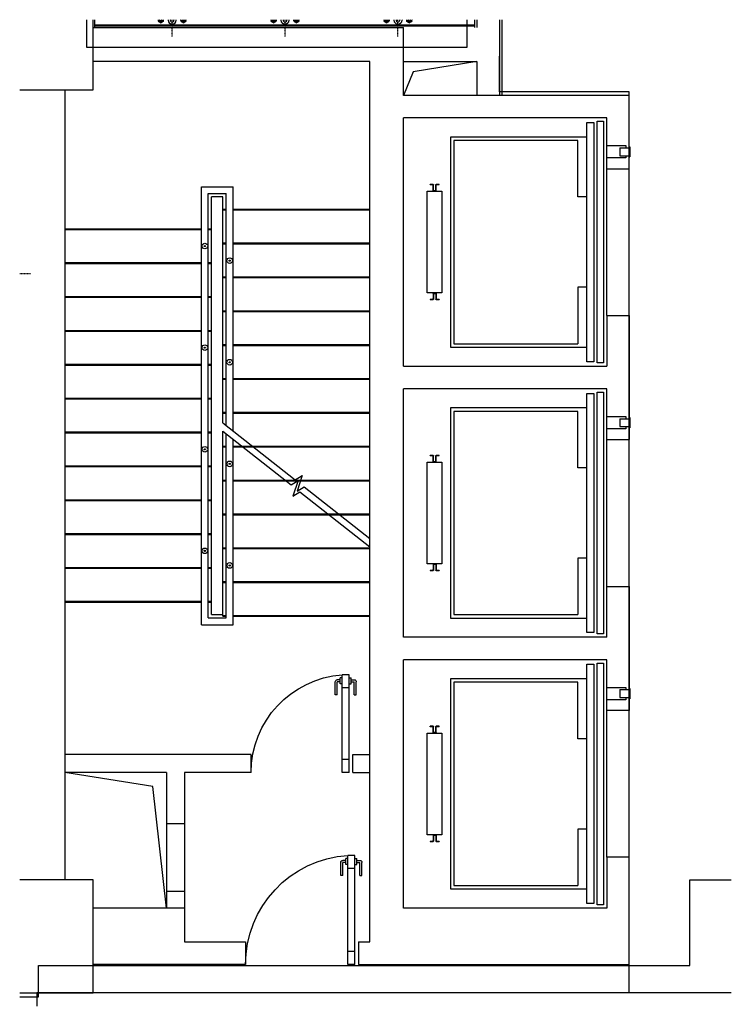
# Model space of a CAD drawing. Header units: millimetres. Extents: x 1339815 to 1379223, y -178011 to -161816.
# Drawn here: x 1359465 to 1365768, y -173731 to -164991 of the extents above; entities that cross this region are included whole.
import ezdxf

# ---------------------------------------------------------------- set-up
doc = ezdxf.new("R2010")
doc.units = ezdxf.units.MM
doc.linetypes.add('DASHDOT2', pattern=[12.7, 6.35, -3.175, 0, -3.175])
doc.linetypes.add('HIDDEN2', pattern=[4.7625, 3.175, -1.5875])
for name, color, linetype in [('Baca', 7, 'Continuous'), ('Divar-esas', 7, 'Continuous'), ('Divar-komek', 7, 'Continuous'), ('Kafel', 7, 'Continuous'), ('Lift', 7, 'Continuous'), ('Meheccer', 7, 'Continuous'), ('Pillekan', 7, 'Continuous'), ('plita 2', 7, 'Continuous'), ('Qapi', 7, 'Continuous'), ('Santexnika', 7, 'Continuous'), ('sutun1', 7, 'Continuous')]:
    doc.layers.add(name, color=color, linetype=linetype)
doc.layers.add('syse', color=135, linetype='Continuous', lineweight=15)

msp = doc.modelspace()

# ---------------------------------------------------------------- linework, layer by layer
for p, q in [((1363126.2, -166451.1), (1363100.2, -166451.1)), ((1363100.2, -166455.1), (1363100.2, -166451.1)), ((1363122.2, -166455.1), (1363100.2, -166455.1)), ((1363126.2, -166507.1), (1363126.2, -166459.1)), ((1363130.2, -166503.1), (1363130.2, -166455.1)), ((1363150.2, -166503.1), (1363150.2, -166455.1)), ((1363180.2, -166451.1), (1363154.2, -166451.1)), ((1363154.2, -166507.1), (1363154.2, -166459.1)), ((1363180.2, -166455.1), (1363158.2, -166455.1)), ((1363180.2, -166455.1), (1363180.2, -166451.1)), ((1363150.2, -166511.1), (1363130.2, -166511.1)), ((1363146.2, -166507.1), (1363134.2, -166507.1)), ((1363126.2, -167415.1), (1363126.2, -167463.1)), ((1363130.2, -167411.1), (1363150.2, -167411.1)), ((1363130.2, -167419.1), (1363130.2, -167467.1)), ((1363134.2, -167415.1), (1363146.2, -167415.1)), ((1363150.2, -167419.1), (1363150.2, -167467.1)), ((1363154.2, -167415.1), (1363154.2, -167463.1)), ((1363100.2, -167467.1), (1363100.2, -167471.1)), ((1363100.2, -167467.1), (1363122.2, -167467.1)), ((1363100.2, -167471.1), (1363126.2, -167471.1)), ((1363154.2, -167471.1), (1363180.2, -167471.1)), ((1363158.2, -167467.1), (1363180.2, -167467.1)), ((1363180.2, -167467.1), (1363180.2, -167471.1)), ((1363126.2, -168851.1), (1363100.2, -168851.1)), ((1363100.2, -168855.1), (1363100.2, -168851.1)), ((1363122.2, -168855.1), (1363100.2, -168855.1)), ((1363130.2, -168903.1), (1363130.2, -168855.1)), ((1363150.2, -168903.1), (1363150.2, -168855.1)), ((1363180.2, -168851.1), (1363154.2, -168851.1)), ((1363180.2, -168855.1), (1363158.2, -168855.1)), ((1363180.2, -168855.1), (1363180.2, -168851.1)), ((1363126.2, -168907.1), (1363126.2, -168859.1)), ((1363150.2, -168911.1), (1363130.2, -168911.1)), ((1363146.2, -168907.1), (1363134.2, -168907.1)), ((1363154.2, -168907.1), (1363154.2, -168859.1)), ((1363126.2, -169815.1), (1363126.2, -169863.1)), ((1363130.2, -169811.1), (1363150.2, -169811.1)), ((1363134.2, -169815.1), (1363146.2, -169815.1)), ((1363154.2, -169815.1), (1363154.2, -169863.1)), ((1363100.2, -169867.1), (1363100.2, -169871.1)), ((1363100.2, -169867.1), (1363122.2, -169867.1)), ((1363100.2, -169871.1), (1363126.2, -169871.1)), ((1363130.2, -169819.1), (1363130.2, -169867.1)), ((1363150.2, -169819.1), (1363150.2, -169867.1)), ((1363154.2, -169871.1), (1363180.2, -169871.1)), ((1363158.2, -169867.1), (1363180.2, -169867.1)), ((1363180.2, -169867.1), (1363180.2, -169871.1)), ((1363126.2, -171251.1), (1363100.2, -171251.1)), ((1363100.2, -171255.1), (1363100.2, -171251.1)), ((1363122.2, -171255.1), (1363100.2, -171255.1)), ((1363126.2, -171307.1), (1363126.2, -171259.1)), ((1363130.2, -171303.1), (1363130.2, -171255.1)), ((1363150.2, -171303.1), (1363150.2, -171255.1)), ((1363180.2, -171251.1), (1363154.2, -171251.1)), ((1363154.2, -171307.1), (1363154.2, -171259.1)), ((1363180.2, -171255.1), (1363158.2, -171255.1)), ((1363180.2, -171255.1), (1363180.2, -171251.1)), ((1363150.2, -171311.1), (1363130.2, -171311.1)), ((1363146.2, -171307.1), (1363134.2, -171307.1)), ((1363126.2, -172215.1), (1363126.2, -172263.1)), ((1363130.2, -172211.1), (1363150.2, -172211.1)), ((1363130.2, -172219.1), (1363130.2, -172267.1)), ((1363134.2, -172215.1), (1363146.2, -172215.1)), ((1363150.2, -172219.1), (1363150.2, -172267.1)), ((1363154.2, -172215.1), (1363154.2, -172263.1)), ((1363100.2, -172267.1), (1363100.2, -172271.1)), ((1363100.2, -172267.1), (1363122.2, -172267.1)), ((1363100.2, -172271.1), (1363126.2, -172271.1)), ((1363154.2, -172271.1), (1363180.2, -172271.1)), ((1363158.2, -172267.1), (1363180.2, -172267.1)), ((1363180.2, -172267.1), (1363180.2, -172271.1)), ((1359465.2, -173646.1), (1359630.2, -173646.1))]:
    msp.add_line(p, q)
at = {"color": 18, "lineweight": -3, "true_color": 0x000000}
for p, q in [((1365400.2, -173371.1), (1365400.2, -172611.1)), ((1365400.2, -172611.1), (1365768.2, -172611.1)), ((1359630.2, -173646.1), (1359630.2, -173371.1)), ((1359630.2, -173371.1), (1365400.2, -173371.1)), ((1359465.2, -173646.1), (1359630.2, -173646.1))]:
    msp.add_line(p, q, dxfattribs=at)
at = {"color": 6, "lineweight": 30}
for p, q in [((1365400.2, -173371.1), (1365400.2, -172611.1)), ((1365400.2, -172611.1), (1365768.2, -172611.1)), ((1359630.2, -173646.1), (1359630.2, -173371.1)), ((1359630.2, -173371.1), (1365400.2, -173371.1)), ((1359465.2, -173646.1), (1359630.2, -173646.1))]:
    msp.add_line(p, q, dxfattribs=at)
at = {"extrusion": (0, 0, -1)}
for centre, start, end in [((-1363122.2, -166459.1), 90, 180), ((-1363126.2, -166455.1), 90, 180), ((-1363154.2, -166455.1), 0, 90), ((-1363158.2, -166459.1), 0, 90), ((-1363130.2, -166507.1), -90, 0), ((-1363134.2, -166503.1), -90, 0), ((-1363146.2, -166503.1), 180, -90), ((-1363150.2, -166507.1), 180, -90), ((-1363130.2, -167415.1), 0, 90), ((-1363134.2, -167419.1), 0, 90), ((-1363146.2, -167419.1), 90, 180), ((-1363150.2, -167415.1), 90, 180), ((-1363122.2, -167463.1), 180, -90), ((-1363126.2, -167467.1), 180, -90), ((-1363154.2, -167467.1), -90, 0), ((-1363158.2, -167463.1), -90, 0), ((-1363122.2, -168859.1), 90, 180), ((-1363126.2, -168855.1), 90, 180), ((-1363154.2, -168855.1), 0, 90), ((-1363158.2, -168859.1), 0, 90), ((-1363130.2, -168907.1), -90, 0), ((-1363134.2, -168903.1), -90, 0), ((-1363146.2, -168903.1), 180, -90), ((-1363150.2, -168907.1), 180, -90), ((-1363130.2, -169815.1), 0, 90), ((-1363134.2, -169819.1), 0, 90), ((-1363146.2, -169819.1), 90, 180), ((-1363150.2, -169815.1), 90, 180), ((-1363122.2, -169863.1), 180, -90), ((-1363126.2, -169867.1), 180, -90), ((-1363154.2, -169867.1), -90, 0), ((-1363158.2, -169863.1), -90, 0), ((-1363122.2, -171259.1), 90, 180), ((-1363126.2, -171255.1), 90, 180), ((-1363134.2, -171303.1), -90, 0), ((-1363146.2, -171303.1), 180, -90), ((-1363154.2, -171255.1), 0, 90), ((-1363158.2, -171259.1), 0, 90), ((-1363130.2, -171307.1), -90, 0), ((-1363150.2, -171307.1), 180, -90), ((-1363122.2, -172263.1), 180, -90), ((-1363130.2, -172215.1), 0, 90), ((-1363134.2, -172219.1), 0, 90), ((-1363146.2, -172219.1), 90, 180), ((-1363150.2, -172215.1), 90, 180), ((-1363158.2, -172263.1), -90, 0), ((-1363126.2, -172267.1), 180, -90), ((-1363154.2, -172267.1), -90, 0)]:
    msp.add_arc(centre, 4, start, end, dxfattribs=at)
at = {"layer": 'Baca'}
for p, q in [((1360644.8, -171783.5), (1359865.2, -171661.1)), ((1360765.2, -172861.1), (1360644.8, -171783.5))]:
    msp.add_line(p, q, dxfattribs=at)
msp.add_lwpolyline([(1363515.2, -165361.1), (1362949.5, -165452.1), (1362865.2, -165661.1)], dxfattribs=at)
at = {"layer": 'Divar-esas'}
for p, q in [((1361515.2, -171501.1), (1359865.2, -171501.1)), ((1361515.2, -171661.1), (1361515.2, -171501.1)), ((1362415.2, -171501.1), (1362565.2, -171501.1)), ((1362415.2, -171661.1), (1362415.2, -171501.1)), ((1360765.2, -171661.1), (1359865.2, -171661.1)), ((1360765.2, -171661.1), (1360765.2, -172111.1)), ((1361515.2, -171661.1), (1360925.2, -171661.1)), ((1360925.2, -171661.1), (1360925.2, -172111.1)), ((1362415.2, -171661.1), (1362565.2, -171661.1)), ((1360765.2, -172111.1), (1360925.2, -172111.1)), ((1360765.2, -172711.1), (1360765.2, -172861.1)), ((1360765.2, -172711.1), (1360925.2, -172711.1)), ((1360925.2, -172711.1), (1360925.2, -172861.1))]:
    msp.add_line(p, q, dxfattribs=at)
at = {"layer": 'Divar-komek'}
for p, q in [((1363515.2, -164991.1), (1363515.2, -165061.1)), ((1363715.2, -164991.1), (1363715.2, -165661.1)), ((1363715.2, -164991.1), (1363715.2, -165661.1)), ((1362865.2, -165361.1), (1363515.2, -165361.1)), ((1363515.2, -165361.1), (1363515.2, -165661.1)), ((1360765.2, -172111.1), (1360765.2, -172711.1)), ((1360925.2, -172111.1), (1360925.2, -172711.1))]:
    msp.add_line(p, q, dxfattribs=at)
at = {"layer": 'Kafel'}
for p, q in [((1360130.2, -165061.1), (1360130.2, -164991.1)), ((1363495.2, -165061.1), (1363495.2, -164991.1)), ((1363735.2, -164991.1), (1363735.2, -165661.1)), ((1360130.2, -165046.1), (1363495.2, -165046.1))]:
    msp.add_line(p, q, dxfattribs=at)
at = {"layer": 'Lift'}
for p, q in [((1364490.2, -168021.1), (1364490.2, -165901.1)), ((1364490.2, -165901.1), (1364550.2, -165901.1)), ((1364550.2, -165901.1), (1364550.2, -168021.1)), ((1364580.2, -168031.1), (1364580.2, -165891.1)), ((1364580.2, -165891.1), (1364635.2, -165891.1)), ((1364580.2, -165891.1), (1364635.2, -165891.1)), ((1364635.2, -165891.1), (1364635.2, -168031.1)), ((1363280.2, -166030.1), (1363280.2, -167892.1)), ((1364490.2, -166030.1), (1363280.2, -166030.1)), ((1363310.2, -166061.1), (1363310.2, -167861.1)), ((1364410.2, -166061.1), (1363310.2, -166061.1)), ((1364410.2, -166561.1), (1364410.2, -166061.1)), ((1364490.2, -166561.1), (1364410.2, -166561.1)), ((1364490.2, -167361.1), (1364410.2, -167361.1)), ((1364410.2, -167361.1), (1364410.2, -167861.1)), ((1363280.2, -167892.1), (1364490.2, -167892.1)), ((1363310.2, -167861.1), (1364410.2, -167861.1)), ((1364550.2, -168021.1), (1364490.2, -168021.1)), ((1364635.2, -168031.1), (1364580.2, -168031.1)), ((1364490.2, -170421.1), (1364490.2, -168301.1)), ((1364490.2, -168301.1), (1364550.2, -168301.1)), ((1364550.2, -168301.1), (1364550.2, -170421.1)), ((1364580.2, -170431.1), (1364580.2, -168291.1)), ((1364580.2, -168291.1), (1364635.2, -168291.1)), ((1364580.2, -168291.1), (1364635.2, -168291.1)), ((1364635.2, -168291.1), (1364635.2, -170431.1)), ((1363280.2, -168430.1), (1363280.2, -170292.1)), ((1364490.2, -168430.1), (1363280.2, -168430.1)), ((1363310.2, -168461.1), (1363310.2, -170261.1)), ((1364410.2, -168461.1), (1363310.2, -168461.1)), ((1364410.2, -168961.1), (1364410.2, -168461.1)), ((1364490.2, -168961.1), (1364410.2, -168961.1)), ((1364490.2, -169761.1), (1364410.2, -169761.1)), ((1364410.2, -169761.1), (1364410.2, -170261.1)), ((1363280.2, -170292.1), (1364490.2, -170292.1)), ((1363310.2, -170261.1), (1364410.2, -170261.1)), ((1364550.2, -170421.1), (1364490.2, -170421.1)), ((1364635.2, -170431.1), (1364580.2, -170431.1)), ((1364580.2, -172831.1), (1364580.2, -170691.1)), ((1364580.2, -170691.1), (1364635.2, -170691.1)), ((1364580.2, -170691.1), (1364635.2, -170691.1)), ((1364635.2, -170691.1), (1364635.2, -172831.1)), ((1364490.2, -172821.1), (1364490.2, -170701.1)), ((1364490.2, -170701.1), (1364550.2, -170701.1)), ((1364550.2, -170701.1), (1364550.2, -172821.1)), ((1363280.2, -170830.1), (1363280.2, -172692.1)), ((1364490.2, -170830.1), (1363280.2, -170830.1)), ((1363310.2, -170861.1), (1363310.2, -172661.1)), ((1364410.2, -170861.1), (1363310.2, -170861.1)), ((1364410.2, -171361.1), (1364410.2, -170861.1)), ((1364490.2, -171361.1), (1364410.2, -171361.1)), ((1364490.2, -172161.1), (1364410.2, -172161.1)), ((1364410.2, -172161.1), (1364410.2, -172661.1)), ((1363280.2, -172692.1), (1364490.2, -172692.1)), ((1363310.2, -172661.1), (1364410.2, -172661.1)), ((1364550.2, -172821.1), (1364490.2, -172821.1)), ((1364635.2, -172831.1), (1364580.2, -172831.1))]:
    msp.add_line(p, q, dxfattribs=at)
at = {"layer": 'Lift', "linetype": 'Continuous'}
for p, q in [((1364665.2, -166106.1), (1364835.2, -166106.1)), ((1364780.2, -166126.1), (1364865.2, -166126.1)), ((1364780.2, -166126.1), (1364780.2, -166196.1)), ((1364835.2, -166106.1), (1364835.2, -166126.1)), ((1364865.2, -166116.1), (1364868.2, -166116.1)), ((1364868.2, -166116.1), (1364868.2, -166206.1)), ((1364835.2, -166216.1), (1364665.2, -166216.1)), ((1364780.2, -166196.1), (1364865.2, -166196.1)), ((1364835.2, -166196.1), (1364835.2, -166216.1)), ((1364865.2, -166206.1), (1364868.2, -166206.1)), ((1364665.2, -168506.1), (1364835.2, -168506.1)), ((1364835.2, -168506.1), (1364835.2, -168526.1)), ((1364780.2, -168526.1), (1364865.2, -168526.1)), ((1364780.2, -168526.1), (1364780.2, -168596.1)), ((1364865.2, -168516.1), (1364868.2, -168516.1)), ((1364868.2, -168516.1), (1364868.2, -168606.1)), ((1364835.2, -168616.1), (1364665.2, -168616.1)), ((1364780.2, -168596.1), (1364865.2, -168596.1)), ((1364835.2, -168596.1), (1364835.2, -168616.1)), ((1364865.2, -168606.1), (1364868.2, -168606.1)), ((1364665.2, -170906.1), (1364835.2, -170906.1)), ((1364780.2, -170926.1), (1364865.2, -170926.1)), ((1364780.2, -170926.1), (1364780.2, -170996.1)), ((1364835.2, -170906.1), (1364835.2, -170926.1)), ((1364865.2, -170916.1), (1364868.2, -170916.1)), ((1364868.2, -170916.1), (1364868.2, -171006.1)), ((1364835.2, -171016.1), (1364665.2, -171016.1)), ((1364780.2, -170996.1), (1364865.2, -170996.1)), ((1364835.2, -170996.1), (1364835.2, -171016.1)), ((1364865.2, -171006.1), (1364868.2, -171006.1))]:
    msp.add_line(p, q, dxfattribs=at)
at = {"layer": 'Lift', "extrusion": (0, 0, -1)}
for points in [[(-1363205.2, -167411.1), (-1363075.2, -167411.1), (-1363075.2, -166511.1), (-1363205.2, -166511.1)], [(-1363205.2, -169811.1), (-1363075.2, -169811.1), (-1363075.2, -168911.1), (-1363205.2, -168911.1)], [(-1363205.2, -172211.1), (-1363075.2, -172211.1), (-1363075.2, -171311.1), (-1363205.2, -171311.1)]]:
    msp.add_lwpolyline(points, close=True, dxfattribs=at)
at = {"layer": 'Meheccer'}
for p, q in [((1361075.2, -170351.1), (1361075.2, -166471.1)), ((1361075.2, -166471.1), (1361355.2, -166471.1)), ((1361355.2, -168633), (1361355.2, -166471.1)), ((1361135.2, -170291.1), (1361135.2, -166531.1)), ((1361135.2, -166531.1), (1361295.2, -166531.1)), ((1361295.2, -168585.6), (1361295.2, -166531.1)), ((1361295.2, -170291.1), (1361295.2, -168659.5)), ((1361355.2, -170351.1), (1361355.2, -168706.9)), ((1361135.2, -170291.1), (1361295.2, -170291.1)), ((1361075.2, -170351.1), (1361355.2, -170351.1))]:
    msp.add_line(p, q, dxfattribs=at)
for centre, radius in [((1361105.2, -166996.3), 25), ((1361105.2, -166996.3), 5), ((1361325.2, -167125.6), 25), ((1361325.2, -167125.6), 5), ((1361105.2, -167896.3), 25), ((1361325.2, -168025.6), 25), ((1361105.2, -168796.6), 25), ((1361325.2, -168926), 25), ((1361325.2, -168926), 5), ((1361105.2, -169696.3), 25), ((1361325.2, -169826), 25), ((1361325.2, -169826), 5)]:
    msp.add_circle(centre, radius, dxfattribs=at)
at = {"layer": 'Meheccer', "linetype": 'HIDDEN2'}
for centre in [(1361105.2, -167896.3), (1361325.2, -168025.6), (1361105.2, -168796.6), (1361105.2, -169696.3)]:
    msp.add_circle(centre, 5, dxfattribs=at)
at = {"layer": 'Pillekan'}
for p, q in [((1361165.2, -170261.1), (1361165.2, -166561.1)), ((1361265.2, -166561.1), (1361165.2, -166561.1)), ((1361265.2, -168562), (1361265.2, -166561.1)), ((1361265.2, -166668.9), (1361295.2, -166668.9)), ((1361355.2, -166668.9), (1362565.2, -166668.9)), ((1361265.2, -166676), (1361295.2, -166676)), ((1361355.2, -166676), (1362565.2, -166676)), ((1361075.2, -166846.3), (1359865.2, -166846.3)), ((1361165.2, -166846.3), (1361135.2, -166846.3)), ((1361075.2, -166853.4), (1359865.2, -166853.4)), ((1361165.2, -166853.4), (1361135.2, -166853.4)), ((1361265.2, -166968.9), (1361295.2, -166968.9)), ((1361265.2, -166976), (1361295.2, -166976)), ((1361355.2, -166968.9), (1362565.2, -166968.9)), ((1361355.2, -166976), (1362565.2, -166976)), ((1361075.2, -167146.3), (1359865.2, -167146.3)), ((1361075.2, -167153.4), (1359865.2, -167153.4)), ((1361165.2, -167146.3), (1361135.2, -167146.3)), ((1361165.2, -167153.4), (1361135.2, -167153.4)), ((1361265.2, -167268.9), (1361295.2, -167268.9)), ((1361265.2, -167276), (1361295.2, -167276)), ((1361355.2, -167268.9), (1362565.2, -167268.9)), ((1361355.2, -167276), (1362565.2, -167276)), ((1361075.2, -167446.3), (1359865.2, -167446.3)), ((1361075.2, -167453.4), (1359865.2, -167453.4)), ((1361165.2, -167446.3), (1361135.2, -167446.3)), ((1361165.2, -167453.4), (1361135.2, -167453.4)), ((1361265.2, -167568.9), (1361295.2, -167568.9)), ((1361265.2, -167576), (1361295.2, -167576)), ((1361355.2, -167568.9), (1362565.2, -167568.9)), ((1361355.2, -167576), (1362565.2, -167576)), ((1361075.2, -167746.3), (1359865.2, -167746.3)), ((1361075.2, -167753.4), (1359865.2, -167753.4)), ((1361165.2, -167746.3), (1361135.2, -167746.3)), ((1361165.2, -167753.4), (1361135.2, -167753.4)), ((1361265.2, -167868.9), (1361295.2, -167868.9)), ((1361265.2, -167876), (1361295.2, -167876)), ((1361355.2, -167868.9), (1362565.2, -167868.9)), ((1361355.2, -167876), (1362565.2, -167876)), ((1361075.2, -168046.3), (1359865.2, -168046.3)), ((1361075.2, -168053.4), (1359865.2, -168053.4)), ((1361165.2, -168046.3), (1361135.2, -168046.3)), ((1361165.2, -168053.4), (1361135.2, -168053.4)), ((1361265.2, -168168.9), (1361295.2, -168168.9)), ((1361265.2, -168176), (1361295.2, -168176)), ((1361355.2, -168168.9), (1362565.2, -168168.9)), ((1361355.2, -168176), (1362565.2, -168176)), ((1361075.2, -168346.3), (1359865.2, -168346.3)), ((1361075.2, -168353.4), (1359865.2, -168353.4)), ((1361165.2, -168346.3), (1361135.2, -168346.3)), ((1361165.2, -168353.4), (1361135.2, -168353.4)), ((1361265.2, -168468.9), (1361295.2, -168468.9)), ((1361265.2, -168476), (1361295.2, -168476)), ((1361355.2, -168468.9), (1362565.2, -168468.9)), ((1361355.2, -168476), (1362565.2, -168476)), ((1361075.2, -168646.3), (1359865.2, -168646.3)), ((1361075.2, -168653.4), (1359865.2, -168653.4)), ((1361165.2, -168646.3), (1361135.2, -168646.3)), ((1361165.2, -168653.4), (1361135.2, -168653.4)), ((1361265.2, -170276), (1361265.2, -168635.8)), ((1361265.2, -168768.9), (1361295.2, -168768.9)), ((1361355.2, -168768.9), (1362565.2, -168768.9)), ((1361265.2, -168776), (1361295.2, -168776)), ((1361355.2, -168776), (1362565.2, -168776)), ((1361075.2, -168946.3), (1359865.2, -168946.3)), ((1361075.2, -168953.4), (1359865.2, -168953.4)), ((1361165.2, -168946.3), (1361135.2, -168946.3)), ((1361165.2, -168953.4), (1361135.2, -168953.4)), ((1361265.2, -169068.9), (1361295.2, -169068.9)), ((1361265.2, -169076), (1361295.2, -169076)), ((1361355.2, -169068.9), (1362565.2, -169068.9)), ((1361355.2, -169076), (1362565.2, -169076)), ((1361075.2, -169246.3), (1359865.2, -169246.3)), ((1361075.2, -169253.4), (1359865.2, -169253.4)), ((1361165.2, -169246.3), (1361135.2, -169246.3)), ((1361165.2, -169253.4), (1361135.2, -169253.4)), ((1361265.2, -169368.9), (1361295.2, -169368.9)), ((1361265.2, -169376), (1361295.2, -169376)), ((1361355.2, -169368.9), (1362565.2, -169368.9)), ((1361355.2, -169376), (1362565.2, -169376)), ((1361075.2, -169546.3), (1359865.2, -169546.3)), ((1361075.2, -169553.4), (1359865.2, -169553.4)), ((1361165.2, -169546.3), (1361135.2, -169546.3)), ((1361165.2, -169553.4), (1361135.2, -169553.4)), ((1361265.2, -169668.9), (1361295.2, -169668.9)), ((1361265.2, -169676), (1361295.2, -169676)), ((1361355.2, -169668.9), (1362565.2, -169668.9)), ((1361355.2, -169676), (1362565.2, -169676)), ((1361075.2, -169846.3), (1359865.2, -169846.3)), ((1361075.2, -169853.4), (1359865.2, -169853.4)), ((1361165.2, -169846.3), (1361135.2, -169846.3)), ((1361165.2, -169853.4), (1361135.2, -169853.4)), ((1361265.2, -169968.9), (1361295.2, -169968.9)), ((1361265.2, -169976), (1361295.2, -169976)), ((1361355.2, -169968.9), (1362565.2, -169968.9)), ((1361355.2, -169976), (1362565.2, -169976)), ((1361075.2, -170146.3), (1359865.2, -170146.3)), ((1361075.2, -170153.4), (1359865.2, -170153.4)), ((1361165.2, -170146.3), (1361135.2, -170146.3)), ((1361165.2, -170153.4), (1361135.2, -170153.4)), ((1361165.2, -170261.1), (1361265.2, -170261.1)), ((1361265.2, -170268.9), (1361295.2, -170268.9)), ((1361265.2, -170276), (1361295.2, -170276)), ((1361355.2, -170268.9), (1362565.2, -170268.9)), ((1361355.2, -170276), (1362565.2, -170276))]:
    msp.add_line(p, q, dxfattribs=at)
at = {"layer": 'Pillekan', "linetype": 'Continuous'}
for points in [[(1361265.2, -168562), (1361905.7, -169067.7), (1361967.9, -169029.2), (1361922, -169168), (1361984.2, -169129.6), (1362565.2, -169588.3)], [(1361265.2, -168635.8), (1361869.2, -169112.7), (1361931.4, -169074.2), (1361885.5, -169213), (1361947.7, -169174.6), (1362565.2, -169662.1)]]:
    msp.add_lwpolyline(points, dxfattribs=at)
at = {"layer": 'plita 2'}
for p, q in [((1364665.2, -167611.1), (1364665.2, -166311.1)), ((1364665.2, -170011.1), (1364665.2, -168711.1)), ((1364665.2, -172411.1), (1364665.2, -171111.1))]:
    msp.add_line(p, q, dxfattribs=at)
at = {"layer": 'Qapi', "linetype": 'Continuous'}
for p, q in [((1362259.6, -170972.3), (1362259.6, -170856.7)), ((1362259.7, -170972.3), (1362259.7, -170856.7)), ((1362304.1, -170838.9), (1362277.4, -170838.9)), ((1362304.1, -170838.9), (1362277.4, -170838.9)), ((1362304.1, -170838.9), (1362277.4, -170838.9)), ((1362277.4, -170972.3), (1362277.4, -170856.7)), ((1362304.1, -170856.7), (1362277.4, -170856.7)), ((1362304.1, -170838.9), (1362277.5, -170838.9)), ((1362304.1, -170838.9), (1362277.5, -170838.9)), ((1362304.1, -170838.9), (1362277.5, -170838.9)), ((1362277.5, -170972.3), (1362277.5, -170856.7)), ((1362304.1, -170856.7), (1362277.5, -170856.7)), ((1362304.1, -170874.5), (1362304.1, -170821.2)), ((1362304.1, -170874.5), (1362304.1, -170821.2)), ((1362321.9, -170821.2), (1362304.1, -170821.2)), ((1362304.1, -170874.5), (1362304.1, -170821.2)), ((1362304.1, -170874.5), (1362304.1, -170821.2)), ((1362321.9, -170821.2), (1362304.1, -170821.2)), ((1362384.1, -170821.2), (1362401.9, -170821.2)), ((1362384.1, -170821.2), (1362401.9, -170821.2)), ((1362401.9, -170874.5), (1362401.9, -170821.2)), ((1362401.9, -170874.5), (1362401.9, -170821.2)), ((1362401.9, -170874.5), (1362401.9, -170821.2)), ((1362401.9, -170874.5), (1362401.9, -170821.2)), ((1362401.9, -170838.9), (1362428.5, -170838.9)), ((1362401.9, -170838.9), (1362428.5, -170838.9)), ((1362401.9, -170838.9), (1362428.5, -170838.9)), ((1362401.9, -170838.9), (1362428.6, -170838.9)), ((1362401.9, -170838.9), (1362428.6, -170838.9)), ((1362401.9, -170838.9), (1362428.6, -170838.9)), ((1362401.9, -170856.7), (1362428.5, -170856.7)), ((1362401.9, -170856.7), (1362428.6, -170856.7)), ((1362428.5, -170972.3), (1362428.5, -170856.7)), ((1362428.6, -170972.3), (1362428.6, -170856.7)), ((1362446.3, -170972.3), (1362446.3, -170856.7)), ((1362446.3, -170972.3), (1362446.3, -170856.7)), ((1362321.9, -170874.5), (1362304.1, -170874.5)), ((1362321.9, -170874.5), (1362304.1, -170874.5)), ((1362384.1, -170874.5), (1362401.9, -170874.5)), ((1362384.1, -170874.5), (1362401.9, -170874.5)), ((1362277.4, -170972.3), (1362259.6, -170972.3)), ((1362277.5, -170972.3), (1362259.7, -170972.3)), ((1362428.5, -170972.3), (1362446.3, -170972.3)), ((1362428.6, -170972.3), (1362446.3, -170972.3)), ((1362354.1, -172438.7), (1362327.4, -172438.7)), ((1362354.1, -172438.7), (1362327.4, -172438.7)), ((1362354.1, -172438.7), (1362327.4, -172438.7)), ((1362354.1, -172438.7), (1362327.5, -172438.7)), ((1362354.1, -172438.7), (1362327.5, -172438.7)), ((1362354.1, -172438.7), (1362327.5, -172438.7)), ((1362354.1, -172474.3), (1362354.1, -172420.9)), ((1362354.1, -172474.3), (1362354.1, -172420.9)), ((1362371.9, -172420.9), (1362354.1, -172420.9)), ((1362354.1, -172474.3), (1362354.1, -172420.9)), ((1362354.1, -172474.3), (1362354.1, -172420.9)), ((1362371.9, -172420.9), (1362354.1, -172420.9)), ((1362434.1, -172420.9), (1362451.9, -172420.9)), ((1362434.1, -172420.9), (1362451.9, -172420.9)), ((1362451.9, -172474.3), (1362451.9, -172420.9)), ((1362451.9, -172474.3), (1362451.9, -172420.9)), ((1362451.9, -172474.3), (1362451.9, -172420.9)), ((1362451.9, -172474.3), (1362451.9, -172420.9)), ((1362451.9, -172438.7), (1362478.5, -172438.7)), ((1362451.9, -172438.7), (1362478.5, -172438.7)), ((1362451.9, -172438.7), (1362478.5, -172438.7)), ((1362451.9, -172438.7), (1362478.6, -172438.7)), ((1362451.9, -172438.7), (1362478.6, -172438.7)), ((1362451.9, -172438.7), (1362478.6, -172438.7)), ((1362309.6, -172572), (1362309.6, -172456.5)), ((1362309.7, -172572), (1362309.7, -172456.5)), ((1362327.4, -172572), (1362327.4, -172456.5)), ((1362354.1, -172456.5), (1362327.4, -172456.5)), ((1362327.5, -172572), (1362327.5, -172456.5)), ((1362354.1, -172456.5), (1362327.5, -172456.5)), ((1362371.9, -172474.3), (1362354.1, -172474.3)), ((1362371.9, -172474.3), (1362354.1, -172474.3)), ((1362434.1, -172474.3), (1362451.9, -172474.3)), ((1362434.1, -172474.3), (1362451.9, -172474.3)), ((1362451.9, -172456.5), (1362478.5, -172456.5)), ((1362451.9, -172456.5), (1362478.6, -172456.5)), ((1362478.5, -172572), (1362478.5, -172456.5)), ((1362478.6, -172572), (1362478.6, -172456.5)), ((1362496.3, -172572), (1362496.3, -172456.5)), ((1362496.3, -172572), (1362496.3, -172456.5)), ((1362327.4, -172572), (1362309.6, -172572)), ((1362327.5, -172572), (1362309.7, -172572)), ((1362478.5, -172572), (1362496.3, -172572)), ((1362478.6, -172572), (1362496.3, -172572))]:
    msp.add_line(p, q, dxfattribs=at)
at = {"layer": 'Qapi'}
for p, q in [((1362384.1, -170794.5), (1362321.9, -170794.5)), ((1362384.1, -170794.5), (1362321.9, -170794.5)), ((1362321.9, -171661.1), (1362321.9, -170794.5)), ((1362384.1, -170794.5), (1362321.9, -170794.5)), ((1362384.1, -170794.5), (1362321.9, -170794.5)), ((1362321.9, -171661.1), (1362321.9, -170794.5)), ((1362384.1, -171661.1), (1362384.1, -170794.5)), ((1362384.1, -171661.1), (1362384.1, -170794.5)), ((1362384.1, -170910), (1362321.9, -170910)), ((1362384.1, -170910), (1362321.9, -170910)), ((1362384.1, -171545.6), (1362321.9, -171545.6)), ((1362384.1, -171545.6), (1362321.9, -171545.6)), ((1362384.1, -171661.1), (1362321.9, -171661.1)), ((1362384.1, -171661.1), (1362321.9, -171661.1)), ((1362384.1, -171661.1), (1362321.9, -171661.1)), ((1362384.1, -171661.1), (1362321.9, -171661.1)), ((1362434.1, -172394.3), (1362371.9, -172394.3)), ((1362371.9, -173361.1), (1362371.9, -172394.3)), ((1362434.1, -172394.3), (1362371.9, -172394.3)), ((1362371.9, -173361.1), (1362371.9, -172394.3)), ((1362434.1, -173361.1), (1362434.1, -172394.3)), ((1362434.1, -173361.1), (1362434.1, -172394.3)), ((1362434.1, -172509.8), (1362371.9, -172509.8)), ((1362434.1, -172509.8), (1362371.9, -172509.8)), ((1362434.1, -172509.8), (1362371.9, -172509.8)), ((1362434.1, -172509.8), (1362371.9, -172509.8)), ((1362434.1, -173245.6), (1362371.9, -173245.6)), ((1362434.1, -173245.6), (1362371.9, -173245.6)), ((1362434.1, -173361.1), (1362371.9, -173361.1)), ((1362434.1, -173361.1), (1362371.9, -173361.1))]:
    msp.add_line(p, q, dxfattribs=at)
at = {"layer": 'Qapi', "extrusion": (0, 0, -1)}
for centre, radius, end in [((-1362384.1, -171661.1), 868.9, 85.89346), ((-1362384.1, -171661.1), 868.9, 85.89346), ((-1362434.1, -173361.1), 968.9, 86.31792), ((-1362434.1, -173361.1), 968.9, 86.31792)]:
    msp.add_arc(centre, radius, 0, end, dxfattribs=at)
at = {"layer": 'Qapi', "linetype": 'Continuous', "extrusion": (0, 0, -1)}
for centre, start, end in [((-1362277.4, -170856.7), 0, 90), ((-1362277.5, -170856.7), 0, 90), ((-1362428.5, -170856.7), 90, 180), ((-1362428.6, -170856.7), 90, 180), ((-1362327.4, -172456.5), 0, 90), ((-1362327.5, -172456.5), 0, 90), ((-1362478.5, -172456.5), 90, 180), ((-1362478.6, -172456.5), 90, 180)]:
    msp.add_arc(centre, 17.8, start, end, dxfattribs=at)
at = {"layer": 'Santexnika'}
for p, q in [((1360703.6, -164998.5), (1360707.6, -164998.5)), ((1360707.6, -165001.8), (1360707.6, -164991.1)), ((1360722.8, -165001.8), (1360707.6, -165001.8)), ((1360711.7, -165004.8), (1360711.7, -165001.8)), ((1360719.5, -165006.4), (1360719.5, -165001.8)), ((1360722.8, -165001.8), (1360722.8, -164991.1)), ((1360726.8, -164998.5), (1360722.8, -164998.5)), ((1360798.8, -164991.1), (1360798.7, -164994.1)), ((1360831.6, -164991.1), (1360831.7, -164994.1)), ((1360903.6, -164998.5), (1360907.6, -164998.5)), ((1360907.6, -165001.8), (1360907.6, -164991.1)), ((1360907.6, -165001.8), (1360922.8, -165001.8)), ((1360910.9, -165006.4), (1360910.9, -165001.8)), ((1360918.7, -165004.8), (1360918.7, -165001.8)), ((1360922.8, -165001.8), (1360922.8, -164991.1)), ((1360926.8, -164998.5), (1360922.8, -164998.5)), ((1361703.6, -164998.5), (1361707.6, -164998.5)), ((1361707.6, -165001.8), (1361707.6, -164991.1)), ((1361722.8, -165001.8), (1361707.6, -165001.8)), ((1361711.7, -165004.8), (1361711.7, -165001.8)), ((1361719.5, -165006.4), (1361719.5, -165001.8)), ((1361722.8, -165001.8), (1361722.8, -164991.1)), ((1361726.8, -164998.5), (1361722.8, -164998.5)), ((1361798.8, -164991.1), (1361798.7, -164994.1)), ((1361831.6, -164991.1), (1361831.7, -164994.1)), ((1361903.6, -164998.5), (1361907.6, -164998.5)), ((1361907.6, -165001.8), (1361907.6, -164991.1)), ((1361907.6, -165001.8), (1361922.8, -165001.8)), ((1361910.9, -165006.4), (1361910.9, -165001.8)), ((1361918.7, -165004.8), (1361918.7, -165001.8)), ((1361922.8, -165001.8), (1361922.8, -164991.1)), ((1361926.8, -164998.5), (1361922.8, -164998.5)), ((1362703.6, -164998.5), (1362707.6, -164998.5)), ((1362707.6, -165001.8), (1362707.6, -164991.1)), ((1362722.8, -165001.8), (1362707.6, -165001.8)), ((1362711.7, -165004.8), (1362711.7, -165001.8)), ((1362719.5, -165006.4), (1362719.5, -165001.8)), ((1362722.8, -165001.8), (1362722.8, -164991.1)), ((1362726.8, -164998.5), (1362722.8, -164998.5)), ((1362798.8, -164991.1), (1362798.7, -164994.1)), ((1362831.6, -164991.1), (1362831.7, -164994.1)), ((1362903.6, -164998.5), (1362907.6, -164998.5)), ((1362907.6, -165001.8), (1362907.6, -164991.1)), ((1362907.6, -165001.8), (1362922.8, -165001.8)), ((1362910.9, -165006.4), (1362910.9, -165001.8)), ((1362918.7, -165004.8), (1362918.7, -165001.8)), ((1362922.8, -165001.8), (1362922.8, -164991.1)), ((1362926.8, -164998.5), (1362922.8, -164998.5)), ((1360871, -165046.1), (1360760.8, -165046.1)), ((1361759.4, -165046.1), (1361869.6, -165046.1)), ((1362759.4, -165046.1), (1362869.6, -165046.1))]:
    msp.add_line(p, q, dxfattribs=at)
at = {"layer": 'Santexnika', "color": 26, "linetype": 'DASHDOT2', "true_color": 0x791e15}
for p, q in [((1360815.2, -165140.5), (1360815.2, -164991.1)), ((1361815.2, -165140.5), (1361815.2, -164991.1)), ((1362815.2, -165140.5), (1362815.2, -164991.1)), ((1359561.4, -167241.1), (1359465.2, -167241.1))]:
    msp.add_line(p, q, dxfattribs=at)
at = {"layer": 'Santexnika'}
for points in [[(1360690.3, -164994.1), (1360690.8, -164997), (1360692.4, -164999.3), (1360694.8, -165000.9), (1360697.6, -165001.5), (1360700.5, -165000.9), (1360702.8, -164999.3), (1360704.4, -164997), (1360705, -164994.1), (1360704.4, -164991.3), (1360704.3, -164991.1)], [(1360690.9, -164991.1), (1360690.8, -164991.3), (1360690.3, -164994.1)], [(1360707.5, -164994.1), (1360708.1, -164997.1), (1360709.7, -164999.6), (1360712.2, -165001.2), (1360715.2, -165001.9), (1360718.2, -165001.2), (1360720.6, -164999.6), (1360722.3, -164997.1), (1360722.9, -164994.1), (1360722.3, -164991.1)], [(1360708.1, -164991.1), (1360707.5, -164994.1)], [(1360725.4, -164994.1), (1360726, -164997), (1360727.5, -164999.3), (1360729.9, -165000.9), (1360732.8, -165001.5), (1360735.6, -165000.9), (1360738, -164999.3), (1360739.5, -164997), (1360740.1, -164994.1), (1360739.5, -164991.3), (1360739.5, -164991.1)], [(1360726.1, -164991.1), (1360726, -164991.3), (1360725.4, -164994.1)], [(1360778.8, -164994.1), (1360781.7, -165008.3), (1360789.5, -165019.9), (1360801, -165027.6), (1360815.2, -165030.5), (1360829.3, -165027.6), (1360840.9, -165019.9), (1360848.7, -165008.3), (1360851.6, -164994.1), (1360851, -164991.1)], [(1360779.4, -164991.1), (1360778.8, -164994.1)], [(1360798.7, -164994.1), (1360800, -165000.6), (1360803.5, -165005.8), (1360808.8, -165009.4), (1360815.2, -165010.7), (1360821.6, -165009.4), (1360826.9, -165005.8), (1360830.4, -165000.6), (1360831.7, -164994.1), (1360831.1, -164991.1)], [(1360799.3, -164991.1), (1360798.7, -164994.1)], [(1360890.3, -164994.1), (1360890.8, -164997), (1360892.4, -164999.3), (1360894.8, -165000.9), (1360897.6, -165001.5), (1360900.5, -165000.9), (1360902.8, -164999.3), (1360904.4, -164997), (1360905, -164994.1), (1360904.4, -164991.3), (1360904.3, -164991.1)], [(1360890.9, -164991.1), (1360890.8, -164991.3), (1360890.3, -164994.1)], [(1360907.5, -164994.1), (1360908.1, -164997.1), (1360909.7, -164999.6), (1360912.2, -165001.2), (1360915.2, -165001.9), (1360918.2, -165001.2), (1360920.6, -164999.6), (1360922.3, -164997.1), (1360922.9, -164994.1), (1360922.3, -164991.1)], [(1360908.1, -164991.1), (1360907.5, -164994.1)], [(1360925.4, -164994.1), (1360926, -164997), (1360927.5, -164999.3), (1360929.9, -165000.9), (1360932.8, -165001.5), (1360935.6, -165000.9), (1360938, -164999.3), (1360939.5, -164997), (1360940.1, -164994.1), (1360939.5, -164991.3), (1360939.5, -164991.1)], [(1360926.1, -164991.1), (1360926, -164991.3), (1360925.4, -164994.1)], [(1361690.3, -164994.1), (1361690.8, -164997), (1361692.4, -164999.3), (1361694.8, -165000.9), (1361697.6, -165001.5), (1361700.5, -165000.9), (1361702.8, -164999.3), (1361704.4, -164997), (1361705, -164994.1), (1361704.4, -164991.3), (1361704.3, -164991.1)], [(1361690.9, -164991.1), (1361690.8, -164991.3), (1361690.3, -164994.1)], [(1361707.5, -164994.1), (1361708.1, -164997.1), (1361709.7, -164999.6), (1361712.2, -165001.2), (1361715.2, -165001.9), (1361718.2, -165001.2), (1361720.6, -164999.6), (1361722.3, -164997.1), (1361722.9, -164994.1), (1361722.3, -164991.1)], [(1361708.1, -164991.1), (1361707.5, -164994.1)], [(1361725.4, -164994.1), (1361726, -164997), (1361727.5, -164999.3), (1361729.9, -165000.9), (1361732.8, -165001.5), (1361735.6, -165000.9), (1361738, -164999.3), (1361739.5, -164997), (1361740.1, -164994.1), (1361739.5, -164991.3), (1361739.5, -164991.1)], [(1361726.1, -164991.1), (1361726, -164991.3), (1361725.4, -164994.1)], [(1361778.8, -164994.1), (1361781.7, -165008.3), (1361789.5, -165019.9), (1361801, -165027.6), (1361815.2, -165030.5), (1361829.3, -165027.6), (1361840.9, -165019.9), (1361848.7, -165008.3), (1361851.6, -164994.1), (1361851, -164991.1)], [(1361779.4, -164991.1), (1361778.8, -164994.1)], [(1361798.7, -164994.1), (1361800, -165000.6), (1361803.5, -165005.8), (1361808.8, -165009.4), (1361815.2, -165010.7), (1361821.6, -165009.4), (1361826.9, -165005.8), (1361830.4, -165000.6), (1361831.7, -164994.1), (1361831.1, -164991.1)], [(1361799.3, -164991.1), (1361798.7, -164994.1)], [(1361890.3, -164994.1), (1361890.8, -164997), (1361892.4, -164999.3), (1361894.8, -165000.9), (1361897.6, -165001.5), (1361900.5, -165000.9), (1361902.8, -164999.3), (1361904.4, -164997), (1361905, -164994.1), (1361904.4, -164991.3), (1361904.3, -164991.1)], [(1361890.9, -164991.1), (1361890.8, -164991.3), (1361890.3, -164994.1)], [(1361907.5, -164994.1), (1361908.1, -164997.1), (1361909.7, -164999.6), (1361912.2, -165001.2), (1361915.2, -165001.9), (1361918.2, -165001.2), (1361920.6, -164999.6), (1361922.3, -164997.1), (1361922.9, -164994.1), (1361922.3, -164991.1)], [(1361908.1, -164991.1), (1361907.5, -164994.1)], [(1361925.4, -164994.1), (1361926, -164997), (1361927.5, -164999.3), (1361929.9, -165000.9), (1361932.8, -165001.5), (1361935.6, -165000.9), (1361938, -164999.3), (1361939.5, -164997), (1361940.1, -164994.1), (1361939.5, -164991.3), (1361939.5, -164991.1)], [(1361926.1, -164991.1), (1361926, -164991.3), (1361925.4, -164994.1)], [(1362690.3, -164994.1), (1362690.8, -164997), (1362692.4, -164999.3), (1362694.8, -165000.9), (1362697.6, -165001.5), (1362700.5, -165000.9), (1362702.8, -164999.3), (1362704.4, -164997), (1362705, -164994.1), (1362704.4, -164991.3), (1362704.3, -164991.1)], [(1362690.9, -164991.1), (1362690.8, -164991.3), (1362690.3, -164994.1)], [(1362707.5, -164994.1), (1362708.1, -164997.1), (1362709.7, -164999.6), (1362712.2, -165001.2), (1362715.2, -165001.9), (1362718.2, -165001.2), (1362720.6, -164999.6), (1362722.3, -164997.1), (1362722.9, -164994.1), (1362722.3, -164991.1)], [(1362708.1, -164991.1), (1362707.5, -164994.1)], [(1362725.4, -164994.1), (1362726, -164997), (1362727.5, -164999.3), (1362729.9, -165000.9), (1362732.8, -165001.5), (1362735.6, -165000.9), (1362738, -164999.3), (1362739.5, -164997), (1362740.1, -164994.1), (1362739.5, -164991.3), (1362739.5, -164991.1)], [(1362726.1, -164991.1), (1362726, -164991.3), (1362725.4, -164994.1)], [(1362778.8, -164994.1), (1362781.7, -165008.3), (1362789.5, -165019.9), (1362801, -165027.6), (1362815.2, -165030.5), (1362829.3, -165027.6), (1362840.9, -165019.9), (1362848.7, -165008.3), (1362851.6, -164994.1), (1362851, -164991.1)], [(1362779.4, -164991.1), (1362778.8, -164994.1)], [(1362798.7, -164994.1), (1362800, -165000.6), (1362803.5, -165005.8), (1362808.8, -165009.4), (1362815.2, -165010.7), (1362821.6, -165009.4), (1362826.9, -165005.8), (1362830.4, -165000.6), (1362831.7, -164994.1), (1362831.1, -164991.1)], [(1362799.3, -164991.1), (1362798.7, -164994.1)], [(1362890.3, -164994.1), (1362890.8, -164997), (1362892.4, -164999.3), (1362894.8, -165000.9), (1362897.6, -165001.5), (1362900.5, -165000.9), (1362902.8, -164999.3), (1362904.4, -164997), (1362905, -164994.1), (1362904.4, -164991.3), (1362904.3, -164991.1)], [(1362890.9, -164991.1), (1362890.8, -164991.3), (1362890.3, -164994.1)], [(1362907.5, -164994.1), (1362908.1, -164997.1), (1362909.7, -164999.6), (1362912.2, -165001.2), (1362915.2, -165001.9), (1362918.2, -165001.2), (1362920.6, -164999.6), (1362922.3, -164997.1), (1362922.9, -164994.1), (1362922.3, -164991.1)], [(1362908.1, -164991.1), (1362907.5, -164994.1)], [(1362925.4, -164994.1), (1362926, -164997), (1362927.5, -164999.3), (1362929.9, -165000.9), (1362932.8, -165001.5), (1362935.6, -165000.9), (1362938, -164999.3), (1362939.5, -164997), (1362940.1, -164994.1), (1362939.5, -164991.3), (1362939.5, -164991.1)], [(1362926.1, -164991.1), (1362926, -164991.3), (1362925.4, -164994.1)]]:
    msp.add_lwpolyline(points, dxfattribs=at)
at = {"layer": 'Santexnika', "extrusion": (0, 0, -1)}
for centre in [(-1360714.4, -165011.7), (-1360916, -165011.7), (-1361714.4, -165011.7), (-1361916, -165011.7), (-1362714.4, -165011.7), (-1362916, -165011.7)]:
    msp.add_circle(centre, 7.36, dxfattribs=at)
for centre, radius, start, end in [((-1360715.2, -164994.1), 22.8, -72.61406, -14.90406), ((-1360715.2, -164994.1), 14, -63.77263, -23.74549), ((-1360715.2, -164994.1), 22.8, -165.09594, -102.42116), ((-1360715.2, -164994.1), 14, -156.25451, -111.26258), ((-1360915.2, -164994.1), 22.8, -77.57884, -14.90406), ((-1360915.2, -164994.1), 14, -68.73742, -23.74549), ((-1360915.2, -164994.1), 14, -156.25451, -116.22737), ((-1360915.2, -164994.1), 22.8, -165.09594, -107.38594), ((-1361715.2, -164994.1), 22.8, -72.61406, -14.90406), ((-1361715.2, -164994.1), 14, -63.77263, -23.74549), ((-1361715.2, -164994.1), 22.8, -165.09594, -102.42116), ((-1361715.2, -164994.1), 14, -156.25451, -111.26258), ((-1361915.2, -164994.1), 22.8, -77.57884, -14.90406), ((-1361915.2, -164994.1), 14, -68.73742, -23.74549), ((-1361915.2, -164994.1), 14, -156.25451, -116.22737), ((-1361915.2, -164994.1), 22.8, -165.09594, -107.38594), ((-1362715.2, -164994.1), 22.8, -72.61406, -14.90406), ((-1362715.2, -164994.1), 14, -63.77263, -23.74549), ((-1362715.2, -164994.1), 22.8, -165.09594, -102.42116), ((-1362715.2, -164994.1), 14, -156.25451, -111.26258), ((-1362915.2, -164994.1), 22.8, -77.57884, -14.90406), ((-1362915.2, -164994.1), 14, -68.73742, -23.74549), ((-1362915.2, -164994.1), 14, -156.25451, -116.22737), ((-1362915.2, -164994.1), 22.8, -165.09594, -107.38594)]:
    msp.add_arc(centre, radius, start, end, dxfattribs=at)
at = {"layer": 'sutun1', "color": 134}
for p, q in [((1360060.2, -165236.1), (1360060.2, -164991.1)), ((1363425.2, -164991.1), (1363425.2, -165236.1)), ((1363715.2, -165631.1), (1363719.1, -164991.1)), ((1363425.2, -165236.1), (1360060.2, -165236.1)), ((1363865.2, -165631.1), (1363715.2, -165631.1)), ((1364865.2, -165631.1), (1363865.2, -165631.1)), ((1364865.2, -173611.1), (1364865.2, -165631.1)), ((1365768.2, -173611.1), (1364865.2, -173611.1))]:
    msp.add_line(p, q, dxfattribs=at)
at = {"layer": 'sutun1'}
for p, q in [((1360115.2, -165611.1), (1360115.2, -164991.1)), ((1360115.2, -165061.1), (1362865.2, -165061.1)), ((1362865.2, -165661.1), (1362865.2, -165061.1)), ((1362565.2, -165361.1), (1360115.2, -165361.1)), ((1362565.2, -173161.1), (1362565.2, -165361.1)), ((1359465.2, -165611.1), (1360115.2, -165611.1)), ((1359865.2, -165611.1), (1359865.2, -172611.1)), ((1364865.2, -165661.1), (1362865.2, -165661.1)), ((1364865.2, -166311.1), (1364865.2, -165661.1)), ((1364665.2, -165861.1), (1362865.2, -165861.1)), ((1362865.2, -168061.1), (1362865.2, -165861.1)), ((1364665.2, -166311.1), (1364665.2, -165861.1)), ((1364665.2, -166311.1), (1364865.2, -166311.1)), ((1364665.2, -167611.1), (1364665.2, -168061.1)), ((1364665.2, -167611.1), (1364865.2, -167611.1)), ((1364865.2, -167611.1), (1364865.2, -168711.1)), ((1362865.2, -168061.1), (1364665.2, -168061.1)), ((1364665.2, -168261.1), (1362865.2, -168261.1)), ((1362865.2, -170111.1), (1362865.2, -168261.1)), ((1364665.2, -168261.1), (1362865.2, -168261.1)), ((1362865.2, -170461.1), (1362865.2, -168261.1)), ((1364665.2, -168711.1), (1364665.2, -168261.1)), ((1364665.2, -168711.1), (1364865.2, -168711.1)), ((1364665.2, -170461.1), (1364665.2, -170011.1)), ((1364665.2, -170011.1), (1364865.2, -170011.1)), ((1364865.2, -170011.1), (1364865.2, -171111.1)), ((1364665.2, -170461.1), (1362865.2, -170461.1)), ((1362865.2, -172861.1), (1362865.2, -170661.1)), ((1364665.2, -170661.1), (1362865.2, -170661.1)), ((1362865.2, -172861.1), (1362865.2, -170661.1)), ((1364665.2, -171111.1), (1364665.2, -170661.1)), ((1364865.2, -171111.1), (1364665.2, -171111.1)), ((1364865.2, -172411.1), (1364665.2, -172411.1)), ((1364665.2, -172411.1), (1364665.2, -172861.1)), ((1364865.2, -173361.1), (1364865.2, -172411.1)), ((1360115.2, -172611.1), (1359465.2, -172611.1)), ((1360115.2, -173611.1), (1360115.2, -172611.1)), ((1360925.2, -172861.1), (1360115.2, -172861.1)), ((1360925.2, -172861.1), (1360925.2, -173161.1)), ((1364665.2, -172861.1), (1362865.2, -172861.1)), ((1360925.2, -173161.1), (1361465.2, -173161.1)), ((1361465.2, -173161.1), (1361465.2, -173361.1)), ((1362465.2, -173161.1), (1362465.2, -173361.1)), ((1362465.2, -173161.1), (1362565.2, -173161.1)), ((1361465.2, -173361.1), (1360115.2, -173361.1)), ((1362465.2, -173361.1), (1364865.2, -173361.1)), ((1359465.2, -173611.1), (1360115.2, -173611.1))]:
    msp.add_line(p, q, dxfattribs=at)
at = {"layer": 'sutun1', "color": 22}
for p, q in [((1365768.2, -173611.1), (1359615.2, -173611.1)), ((1359615.2, -173611.1), (1359615.2, -173731.1))]:
    msp.add_line(p, q, dxfattribs=at)
at = {"layer": 'syse'}
msp.add_line((1360130.2, -165036.1), (1363495.2, -165036.1), dxfattribs=at)

doc.saveas('drawing.dxf')
